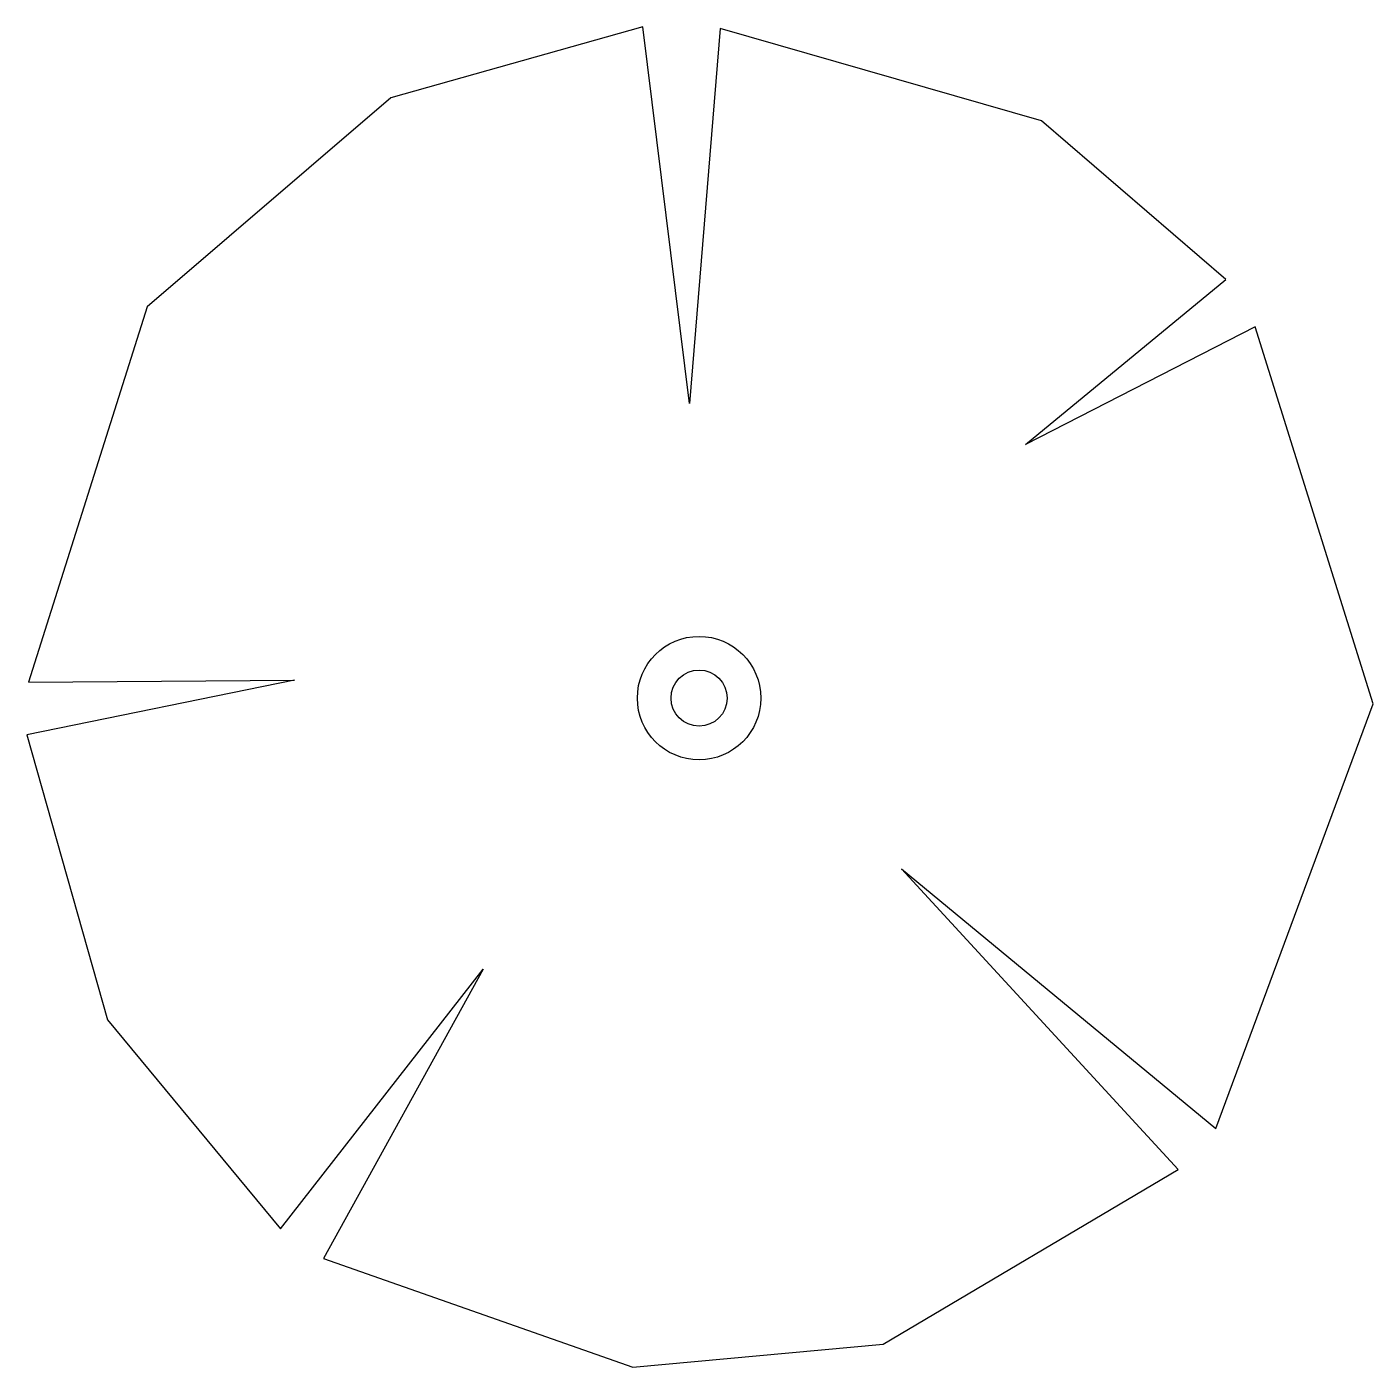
# Model space of a CAD drawing. Extents: x -1 to 1, y -0.99 to 1.
import ezdxf

# ---------------------------------------------------------------- set-up
doc = ezdxf.new("R2010")
doc.units = 0
doc.header["$LTSCALE"] = 0.01
doc.header["$MEASUREMENT"] = 0
doc.layers.get('0').update_dxf_attribs({"lineweight": 20})

msp = doc.modelspace()

# ---------------------------------------------------------------- linework, layer by layer
at = {"color": 0, "linetype": 'ByBlock', "lineweight": -2, "flags": 128}
msp.add_lwpolyline([(0.0314, 0.9951), (-0.0144, 0.438), (-0.0836, 0.9975), (-0.458, 0.8922), (-0.8202, 0.5815), (-0.9963, 0.0236), (-0.6012, 0.0264), (-0.9988, -0.0548), (-0.8788, -0.4781), (-0.622, -0.7888), (-0.3209, -0.4027), (-0.5583, -0.8328), (-0.0983, -0.9943), (0.2737, -0.9601), (0.7117, -0.7007), (0.3009, -0.2538), (0.768, -0.6395), (1.0015, -0.0086), (0.8263, 0.5519), (0.4848, 0.3767), (0.7826, 0.6219), (0.5086, 0.8581), (0.0314, 0.9951)], close=True, dxfattribs=at)
at = {"color": 0, "linetype": 'ByBlock', "lineweight": -2}
for radius in [0.0917, 0.0417]:
    msp.add_circle((0, 0), radius, dxfattribs=at)

doc.saveas('drawing.dxf')
